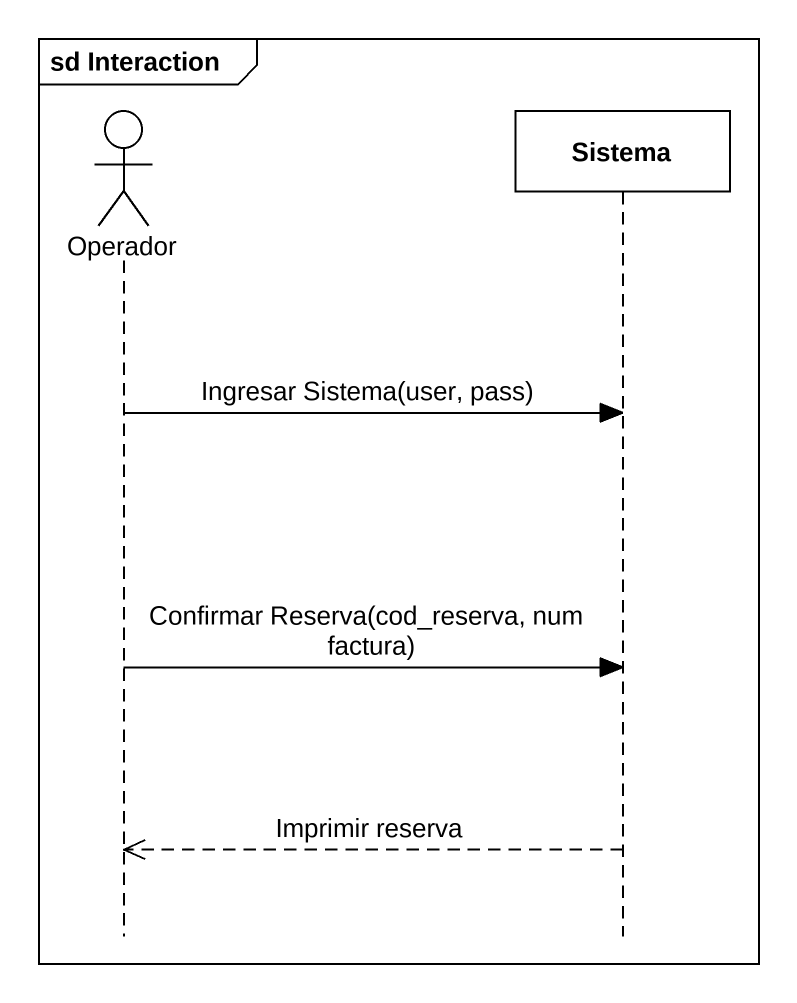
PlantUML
@startuml
mainframe sd Interaction
hide footbox
actor Operador
participant Sistema

Operador -> Sistema : Ingresar Sistema(user, pass)
Operador -> Sistema : Confirmar Reserva(cod_reserva, num factura)
Sistema -->> Operador : Imprimir reserva
@enduml
